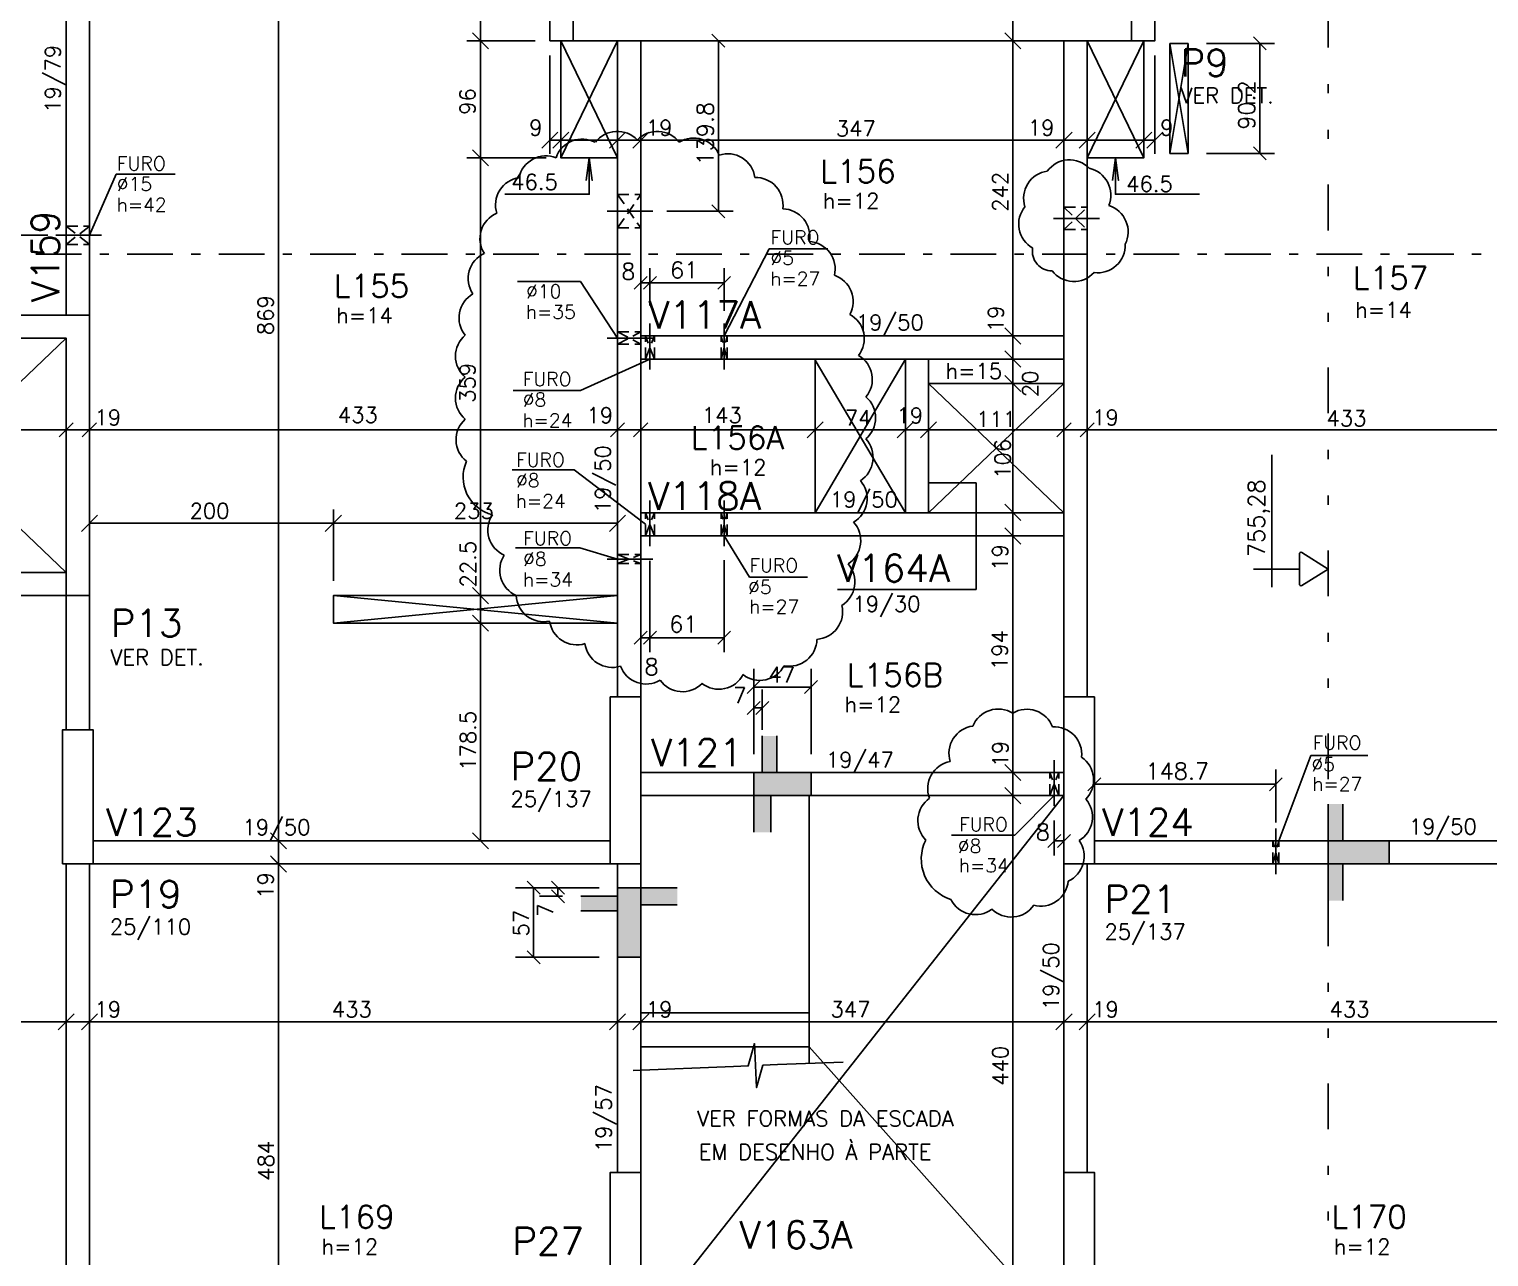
# Model space of a CAD drawing. Extents: x 64041 to 73506, y 0 to 6308.
# Drawn here: x 66012 to 67209, y 3460 to 4466 of the extents above; entities that cross this region are included whole.
import ezdxf

# ---------------------------------------------------------------- set-up
doc = ezdxf.new("R2010")
doc.units = 0
doc.header["$LTSCALE"] = 75
doc.header["$MEASUREMENT"] = 0
for name, pattern in [('ESTILO_TQS_0003', [1, 0.5, -0.2, 0.1, -0.2]), ('ESTILO_TQS_0004', [2, 0.5, -0.4, 0.1, -0.4, 0.1, -0.5]), ('HIDDEN2', [0.1875, 0.125, -0.0625])]:
    doc.linetypes.add(name, pattern=pattern)
doc.layers.get('0').update_dxf_attribs({"color": 3, "linetype": 'CONTINUOUS'})
for name, color, linetype in [('1', 3, 'CONTINUOUS'), ('200', 1, 'HIDDEN2'), ('204', 1, 'ESTILO_TQS_0003'), ('205', 1, 'ESTILO_TQS_0004'), ('210', 3, 'HIDDEN2'), ('212', 3, 'CONTINUOUS'), ('213', 3, 'CONTINUOUS'), ('216', 3, 'CONTINUOUS'), ('220', 5, 'CONTINUOUS'), ('221', 1, 'CONTINUOUS'), ('222', 6, 'CONTINUOUS'), ('226', 4, 'CONTINUOUS'), ('230', 3, 'CONTINUOUS'), ('231', 1, 'CONTINUOUS'), ('233', 6, 'CONTINUOUS'), ('249', 1, 'CONTINUOUS'), ('250', 1, 'CONTINUOUS'), ('253', 253, 'CONTINUOUS')]:
    doc.layers.add(name, color=color, linetype=linetype)
doc.styles.get("Standard").update_dxf_attribs({"font": 'ROMANS.SHX'})

msp = doc.modelspace()

# ---------------------------------------------------------------- linework, layer by layer
at = {"layer": '1'}
for p, q in [((66042.3, 4345.9), (66042.3, 4609.9)), ((66457.8, 4456.9), (66494.3, 4456.9)), ((66494.3, 3918.9), (66494.3, 4456.9)), ((66513.3, 3918.9), (66513.3, 4456.9)), ((66860.3, 3918.9), (66860.3, 4456.9)), ((66879.3, 3918.9), (66879.3, 4456.9)), ((66513.3, 4214.9), (66860.3, 4214.9)), ((66513.3, 4195.9), (66860.3, 4195.9)), ((66656.3, 4069.9), (66656.3, 4194.9)), ((66730.3, 4069.9), (66730.3, 4195.9)), ((66749.3, 4069.9), (66749.3, 4195.9)), ((66749.3, 4175.9), (66860.3, 4175.9)), ((66736.3, 4069.9), (66513.3, 4069.9)), ((66736.3, 4069.9), (66860.3, 4069.9)), ((66860.3, 4050.9), (66513.3, 4050.9)), ((66860.3, 3856.9), (66513.3, 3856.9)), ((66860.3, 3837.9), (66513.3, 3837.9)), ((66488.3, 3800.9), (66064.3, 3800.9)), ((66885.3, 3800.9), (67309.3, 3800.9)), ((66042.3, 3781.9), (66042.3, 3176.9)), ((66061.3, 3781.9), (66061.3, 3190.3)), ((66488.3, 3781.9), (66064.3, 3781.9)), ((66885.3, 3781.9), (67309.3, 3781.9))]:
    msp.add_line(p, q, dxfattribs=at)
for points in [[(66061.3, 4338.9), (66061.3, 4643.9)], [(66489.6, 4456.9), (66879.3, 4456.9)], [(66879.3, 4456.9), (66915.8, 4456.9)], [(66042.3, 4345.9), (66042.3, 4231.9)], [(66061.3, 4231.9), (66061.3, 4338.9)], [(66042.3, 4020.9), (65624.3, 4020.9)], [(65641.8, 4001.9), (66042.3, 4001.9)], [(66042.3, 4001.9), (66042.3, 3891.9)], [(66061.3, 3891.9), (66061.3, 4001.9)], [(66494.3, 3781.8), (66494.3, 3528.9)], [(66513.3, 3528.9), (66513.3, 3781.8)], [(66860.3, 3781.9), (66860.3, 3528.9)], [(66879.3, 3528.9), (66879.3, 3781.9)]]:
    msp.add_lwpolyline(points, dxfattribs=at)
at = {"layer": '200'}
for p, q in [((66494.3, 4303.5), (66513.3, 4330.7)), ((66494.3, 4330.7), (66513.3, 4303.5)), ((66860.3, 4302), (66879.3, 4320.4)), ((66860.3, 4320.4), (66879.3, 4302)), ((66042.3, 4289.9), (66061.3, 4304.9)), ((66042.3, 4304.9), (66061.3, 4289.9)), ((66494.3, 4208.1), (66513.3, 4218.1)), ((66494.3, 4218.1), (66513.3, 4208.1)), ((66524.6, 4195.9), (66517.1, 4214.9)), ((66517.1, 4195.9), (66524.6, 4214.9)), ((66584.2, 4195.9), (66579.2, 4214.9)), ((66579.2, 4195.9), (66584.2, 4214.9)), ((66524.6, 4050.9), (66517.1, 4069.9)), ((66517.1, 4050.9), (66524.6, 4069.9)), ((66584.2, 4050.9), (66579.2, 4069.9)), ((66579.2, 4050.9), (66584.2, 4069.9)), ((66494.3, 4028.1), (66513.3, 4035.6)), ((66494.3, 4035.6), (66513.3, 4028.1)), ((66856.1, 3837.9), (66848.6, 3856.9)), ((66848.6, 3837.9), (66856.1, 3856.9)), ((67036.5, 3781.9), (67031.5, 3800.9)), ((67031.5, 3781.9), (67036.5, 3800.9))]:
    msp.add_line(p, q, dxfattribs=at)
at = {"layer": '204'}
msp.add_line((64292.3, 4281.9), (69461.7, 4281.9), dxfattribs=at)
at = {"layer": '205'}
for p, q in [((67076.8, 4638.9), (67076.8, 3830.9)), ((66523.3, 4317.1), (66484.3, 4317.1)), ((66889.3, 4311.2), (66850.3, 4311.2)), ((66071.3, 4297.4), (66032.3, 4297.4)), ((66520.9, 4224.9), (66520.9, 4185.9)), ((66581.7, 4224.9), (66581.7, 4185.9)), ((66523.3, 4213.1), (66484.3, 4213.1)), ((66520.9, 4079.9), (66520.9, 4040.9)), ((66581.7, 4079.9), (66581.7, 4040.9)), ((66523.3, 4031.8), (66484.3, 4031.8)), ((66852.4, 3866.9), (66852.4, 3827.9)), ((67034, 3810.9), (67034, 3771.9)), ((67076.8, 3751.9), (67076.8, 3297.9))]:
    msp.add_line(p, q, dxfattribs=at)
at = {"layer": '210'}
for p, q in [((66494.3, 4330.7), (66513.3, 4330.7)), ((66860.3, 4320.4), (66879.3, 4320.4)), ((66042.3, 4304.9), (66061.3, 4304.9)), ((66494.3, 4303.5), (66513.3, 4303.5)), ((66860.3, 4302), (66879.3, 4302)), ((66042.3, 4289.9), (66061.3, 4289.9)), ((66494.3, 4218.1), (66513.3, 4218.1)), ((66517.1, 4195.9), (66517.1, 4214.9)), ((66524.6, 4195.9), (66524.6, 4214.9)), ((66579.2, 4195.9), (66579.2, 4214.9)), ((66584.2, 4195.9), (66584.2, 4214.9)), ((66494.3, 4208.1), (66513.3, 4208.1)), ((66517.1, 4050.9), (66517.1, 4069.9)), ((66524.6, 4050.9), (66524.6, 4069.9)), ((66579.2, 4050.9), (66579.2, 4069.9)), ((66584.2, 4050.9), (66584.2, 4069.9)), ((66494.3, 4035.6), (66513.3, 4035.6)), ((66494.3, 4028.1), (66513.3, 4028.1)), ((66848.6, 3837.9), (66848.6, 3856.9)), ((66856.1, 3837.9), (66856.1, 3856.9)), ((67031.5, 3781.9), (67031.5, 3800.9)), ((67036.5, 3781.9), (67036.5, 3800.9))]:
    msp.add_line(p, q, dxfattribs=at)
at = {"layer": '216'}
for p, q in [((66388.6, 4450.2), (66375.3, 4463.5)), ((66582.3, 4451.6), (66571.7, 4462.2)), ((66825, 4450.2), (66811.7, 4463.5)), ((67015.6, 4460), (67026.2, 4449.4)), ((66432.2, 4368.7), (66445.4, 4382)), ((66441.2, 4368.7), (66454.4, 4382)), ((66487.7, 4368.7), (66500.9, 4382)), ((66506.7, 4368.7), (66519.9, 4382)), ((66853.7, 4368.7), (66866.9, 4382)), ((66872.7, 4368.7), (66885.9, 4382)), ((66919.2, 4368.7), (66932.4, 4382)), ((66928.2, 4368.7), (66941.4, 4382)), ((67015.6, 4369.8), (67026.2, 4359.2)), ((66388.6, 4354.2), (66375.3, 4367.5)), ((66582.3, 4311.8), (66571.7, 4322.4)), ((66508, 4253.1), (66518.6, 4263.7)), ((66515.6, 4253.1), (66526.2, 4263.7)), ((66515.6, 4253.1), (66526.2, 4263.7)), ((66576.4, 4253.1), (66587, 4263.7)), ((66825, 4208.2), (66811.7, 4221.5)), ((66825, 4189.2), (66811.7, 4202.5)), ((66825, 4169.2), (66811.7, 4182.5)), ((66036.5, 4132), (66048.1, 4143.6)), ((66055.5, 4132), (66067.1, 4143.6)), ((66488.5, 4132), (66500.1, 4143.6)), ((66507.5, 4132), (66519.1, 4143.6)), ((66649.7, 4131.2), (66662.9, 4144.4)), ((66723.6, 4131.2), (66736.9, 4144.4)), ((66742.7, 4131.2), (66755.9, 4144.4)), ((66854.5, 4132), (66866.1, 4143.6)), ((66873.5, 4132), (66885.1, 4143.6)), ((66825, 4063.5), (66811.7, 4076.8)), ((66054.7, 4054.5), (66067.9, 4067.8)), ((66254.7, 4054.5), (66267.9, 4067.8)), ((66487.7, 4054.5), (66500.9, 4067.8)), ((66825, 4044.2), (66811.7, 4057.5)), ((66388.6, 3995.2), (66375.3, 4008.5)), ((66388.6, 3972.7), (66375.3, 3986)), ((66508, 3962.1), (66518.6, 3972.7)), ((66515.6, 3962.1), (66526.2, 3972.7)), ((66515.6, 3962.1), (66526.2, 3972.7)), ((66576.4, 3962.1), (66587, 3972.7)), ((66600.7, 3921.6), (66611.3, 3932.2)), ((66647.7, 3921.6), (66658.3, 3932.2)), ((66600.7, 3904.5), (66611.3, 3915.1)), ((66607.7, 3904.5), (66618.3, 3915.1)), ((66825, 3850.2), (66811.7, 3863.5)), ((66825, 3831.2), (66811.7, 3844.5)), ((66880, 3841.9), (66890.6, 3852.5)), ((67028.7, 3841.9), (67039.3, 3852.5)), ((66223, 3794.2), (66209.7, 3807.5)), ((66388.6, 3794.2), (66375.3, 3807.5)), ((66847.1, 3795.4), (66857.7, 3806.1)), ((66855, 3795.4), (66865.6, 3806.1)), ((66223, 3775.2), (66209.7, 3788.5)), ((66211, 3787.2), (66221.6, 3776.6)), ((66420.2, 3767.7), (66430.9, 3757.1)), ((66450.7, 3757.1), (66440.1, 3767.7)), ((66450.7, 3750.1), (66440.1, 3760.7)), ((66420.2, 3710.7), (66430.9, 3700.1)), ((66035.7, 3645.9), (66048.9, 3659.1)), ((66054.7, 3645.9), (66067.9, 3659.1)), ((66487.7, 3645.9), (66500.9, 3659.1)), ((66506.7, 3645.9), (66519.9, 3659.1)), ((66853.7, 3645.9), (66866.9, 3659.1)), ((66872.7, 3645.9), (66885.9, 3659.1))]:
    msp.add_line(p, q, dxfattribs=at)
at = {"layer": '220'}
for p, q in [((66613, 3856.9), (66613, 3886.9)), ((66625, 3856.9), (66625, 3886.9)), ((66606, 3807.9), (66606, 3856.9)), ((66606, 3856.9), (66613, 3856.9)), ((66625, 3856.9), (66653, 3856.9)), ((66653, 3856.9), (66653, 3837.9)), ((66653, 3837.9), (66620, 3837.9)), ((66620, 3837.9), (66620, 3807.9)), ((67076.8, 3830.9), (67076.8, 3751.9)), ((67088.8, 3800.9), (67088.8, 3830.9)), ((67088.8, 3800.9), (67126.8, 3800.9)), ((67126.8, 3800.9), (67126.8, 3781.9)), ((67126.8, 3781.9), (67088.8, 3781.9)), ((67088.8, 3781.9), (67088.8, 3751.9)), ((66543.3, 3762.4), (66494.3, 3762.4)), ((66494.3, 3762.4), (66494.3, 3755.4)), ((66494.3, 3755.4), (66464.3, 3755.4)), ((66513.3, 3705.4), (66513.3, 3748.4)), ((66543.3, 3748.4), (66513.3, 3748.4)), ((66494.3, 3743.4), (66464.3, 3743.4)), ((66494.3, 3743.4), (66494.3, 3705.4)), ((66494.3, 3705.4), (66513.3, 3705.4))]:
    msp.add_line(p, q, dxfattribs=at)
at = {"layer": '221'}
for p, q in [((66494.3, 4456.9), (66447.8, 4360.9)), ((66494.3, 4360.9), (66447.8, 4456.9)), ((66879.3, 4360.9), (66925.8, 4456.9)), ((66879.3, 4456.9), (66925.8, 4360.9)), ((66947.1, 4454.7), (66962.1, 4364.5)), ((66947.1, 4364.5), (66962.1, 4454.7)), ((66061.3, 4297.4), (66083.2, 4347.6)), ((66083.2, 4347.6), (66131.5, 4347.6)), ((66581.7, 4214.9), (66618.7, 4286.2)), ((66618.7, 4286.2), (66666.6, 4286.2)), ((66464, 4259.5), (66412.2, 4259.5)), ((66494.3, 4213.1), (66464, 4259.5)), ((65840.3, 4020.9), (66042.3, 4212.9)), ((65840.3, 4212.9), (66042.3, 4020.9)), ((66520.9, 4195.9), (66463.9, 4170)), ((66656.3, 4069.9), (66730.3, 4195.9)), ((66656.3, 4194.9), (66730.3, 4069.9)), ((66463.9, 4170), (66408.8, 4170)), ((66749.3, 4069.9), (66860.3, 4175.9)), ((66749.3, 4175.9), (66860.3, 4069.9)), ((66458.7, 4105.1), (66407.9, 4105.1)), ((66517.1, 4060.4), (66458.7, 4105.1)), ((66749.3, 4094.5), (66788.4, 4094.5)), ((66788.4, 4094.5), (66788.4, 4006.8)), ((66581.7, 4050.9), (66602.6, 4017)), ((66463.3, 4041.2), (66410.5, 4041.2)), ((66494.3, 4031.8), (66463.3, 4041.2)), ((66602.6, 4017), (66650.1, 4017)), ((66261.3, 3979.4), (66494.3, 4001.9)), ((66261.3, 4001.9), (66494.3, 3979.4)), ((66788.4, 4006.8), (66674.6, 4006.8)), ((67036.5, 3800.9), (67062.7, 3870.8)), ((67062.7, 3870.8), (67109.5, 3870.8)), ((66513.3, 3397.9), (66860.3, 3837.9)), ((66852.4, 3837.9), (66820.1, 3805.6)), ((66820.1, 3805.6), (66768.2, 3805.6)), ((66651.3, 3631.9), (66860.3, 3397.9))]:
    msp.add_line(p, q, dxfattribs=at)
at = {"layer": '221', "linetype": 'Continuous'}
for centre, radius, start, end in [((66494.1, 4360.1), 22.5, 43.184, 143.184), ((66526.9, 4360.1), 22.5, 36.9012, 136.9012), ((66465.3, 4353.8), 22.5, 61.5731, 161.5731), ((66556.8, 4354.6), 22.5, 22.1431, 122.1431), ((66435.6, 4340), 22.5, 68.2131, 168.2131), ((66584.6, 4341.7), 22.5, 8.0182, 108.0182), ((66864.8, 4336.7), 22.5, 43.8476, 143.8476), ((66416.7, 4322.3), 22.5, 97.8244, 197.8244), ((66607.5, 4322.3), 22.5, 351.5044, 91.5044), ((66849.7, 4327.7), 22.5, 97.8266, 197.8266), ((66876.2, 4330.3), 22.5, 337.6222, 77.6222), ((66845.7, 4306.5), 22.5, 140.5518, 240.5518), ((66890.4, 4300.2), 22.5, 332.9193, 72.9193), ((66404, 4294.7), 22.5, 112.8611, 212.8611), ((66629.4, 4296.5), 22.5, 348.9682, 88.9682), ((66650.2, 4269.7), 22.5, 346.7308, 86.7308), ((66850.4, 4284.2), 16, 170.4993, 270.4993), ((66888, 4289.1), 22.5, 262.3229, 2.3229), ((66394.3, 4262), 22.5, 114.1904, 214.1904), ((66664.9, 4243.2), 22.5, 331.4379, 71.4379), ((66868.4, 4282), 22.5, 217.5295, 317.5295), ((66386.8, 4229.7), 22.5, 119.4741, 219.4741), ((66674.1, 4212.6), 22.5, 322.1182, 62.1182), ((66383.9, 4198.2), 22.5, 130, 230), ((66680.7, 4179.3), 22.5, 320.0455, 60.0455), ((66383.9, 4163.8), 22.5, 130.1584, 230.1584), ((66683.4, 4147.6), 22.5, 309.902, 49.902), ((66384.4, 4129.7), 22.5, 131.6366, 231.6366), ((66681.3, 4115.1), 22.5, 302.6243, 42.6243), ((66399.5, 4099), 31.8, 155.7731, 255.7731), ((66676.4, 4081.5), 22.5, 300.6564, 40.6564), ((66410.4, 4055.7), 22.5, 146.4485, 246.4485), ((66671.2, 4047), 22.5, 302.4426, 42.4426), ((66420.2, 4022.7), 22.5, 146.4485, 246.4485), ((66666.4, 4013.1), 22.5, 301.382, 41.382), ((66433.7, 4003), 22.5, 182.5718, 282.5718), ((66656.3, 3988.5), 22.5, 273.8625, 13.8625), ((66460.9, 3984), 22.5, 187.4903, 287.4903), ((66489.9, 3965.5), 22.5, 187.4903, 287.4903), ((66635.3, 3966.5), 22.5, 258.8031, 358.8031), ((66517.8, 3951.9), 22.5, 200.4951, 300.4951), ((66577.3, 3947.6), 22.5, 232.2317, 332.2317), ((66611, 3954.9), 22.5, 232.2317, 332.2317), ((66547.5, 3945.6), 22.5, 215.5603, 315.5603), ((66806.4, 3886.4), 22.5, 58.0199, 158.0199), ((66829.9, 3886.2), 22.5, 20.8298, 120.8298), ((66788.5, 3872.6), 22.5, 97.5173, 197.5173), ((66852.4, 3871.8), 22.5, 353.7921, 93.7921), ((66771.1, 3843.7), 22.5, 100.4471, 200.4471), ((66862.1, 3850.7), 22.5, 315.7597, 55.7597), ((66763, 3817.4), 22.5, 125.0303, 225.0303), ((66861.2, 3820.3), 22.5, 300.7897, 40.7897), ((66777.8, 3785.8), 34.5, 152.933, 252.933), ((66854.3, 3788.1), 22.5, 294.9377, 34.9377), ((66841.3, 3769.7), 22.5, 254.9857, 354.9857), ((66787.8, 3762.8), 22.5, 206.5445, 306.5445), ((66817, 3760.8), 22.5, 225.2849, 325.2849)]:
    msp.add_arc(centre, radius, start, end, dxfattribs=at)
at = {"layer": '222'}
for points in [[(66438.8, 4456.9), (66438.8, 4456.9), (66457.8, 4456.9), (66457.8, 4669.9), (66588.8, 4669.9), (66588.8, 4688.9), (66438.8, 4688.9), (66438.8, 4456.9)], [(66934.8, 4456.9), (66934.8, 4688.9), (66784.8, 4688.9), (66784.8, 4669.9), (66915.8, 4669.9), (66915.8, 4456.9), (66934.8, 4456.9), (66934.8, 4456.9)], [(66042.3, 4001.9), (66061.3, 4001.9), (66061.3, 4231.9), (65911.3, 4231.9), (65911.3, 4212.9), (66042.3, 4212.9), (66042.3, 4001.9)], [(66513.3, 3918.9), (66488.3, 3918.9), (66488.3, 3781.9), (66513.3, 3781.9), (66513.3, 3918.9)], [(66860.3, 3781.9), (66885.3, 3781.9), (66885.3, 3918.9), (66860.3, 3918.9), (66860.3, 3781.9)], [(66039.3, 3781.9), (66064.3, 3781.9), (66064.3, 3891.9), (66039.3, 3891.9), (66039.3, 3781.9)], [(66488.3, 3378.9), (66513.3, 3378.9), (66513.3, 3528.9), (66488.3, 3528.9), (66488.3, 3378.9)], [(66860.3, 3378.9), (66885.3, 3378.9), (66885.3, 3528.9), (66860.3, 3528.9), (66860.3, 3378.9)]]:
    msp.add_lwpolyline(points, dxfattribs=at)
at = {"layer": '230'}
for p, q in [((66947.1, 4454.7), (66947.1, 4364.5)), ((66962.1, 4454.7), (66947.1, 4454.7)), ((66962.1, 4364.5), (66962.1, 4454.7)), ((66947.1, 4364.5), (66962.1, 4364.5)), ((66651.3, 3837.9), (66651.3, 3618.3)), ((66513.3, 3659.9), (66651.3, 3659.9)), ((66513.3, 3631.9), (66651.3, 3631.9))]:
    msp.add_line(p, q, dxfattribs=at)
for points in [[(66494.3, 4360.9), (66447.8, 4360.9), (66447.8, 4456.9)], [(66879.3, 4360.9), (66925.8, 4360.9), (66925.8, 4456.9)], [(66494.3, 4001.9), (66261.3, 4001.9), (66261.3, 3979.4), (66494.3, 3979.4)]]:
    msp.add_lwpolyline(points, dxfattribs=at)
at = {"layer": '231'}
for p, q in [((67030.8, 4008.7), (67030.8, 4117.4)), ((67053.3, 4023.7), (67053.3, 4036.1)), ((67076.8, 4023.7), (67055.4, 4037.3)), ((67053.3, 4023.7), (67015.8, 4023.7)), ((67053.3, 4023.7), (67053.3, 4011.3)), ((67055.4, 4010.2), (67076.8, 4023.7))]:
    msp.add_line(p, q, dxfattribs=at)
for centre, start, end in [((67054.7, 4036.1), 57.6277, 180), ((67054.7, 4011.3), 180, 302.377)]:
    msp.add_arc(centre, 1.36, start, end, dxfattribs=at)
at = {"layer": '249'}
msp.add_lwpolyline([(66679.2, 3619.4), (66625.5, 3617.3), (66613.5, 3616.8), (66608.3, 3598.5), (66606.7, 3634.6), (66601.5, 3616.3), (66589.5, 3615.8), (66507.2, 3612.6)], dxfattribs=at)
at = {"layer": '250'}
for p, q in [((66216.3, 3800.9), (66216.3, 4669.9)), ((66381.9, 4456.9), (66381.9, 4669.9)), ((66818.4, 4456.9), (66818.4, 4475.9)), ((66426.8, 4456.9), (66370.7, 4456.9)), ((66381.9, 4360.9), (66381.9, 4456.9)), ((66566.2, 4456.9), (66589, 4456.9)), ((66577, 4317.1), (66577, 4456.9)), ((66818.4, 3856.9), (66818.4, 4456.9)), ((66977.1, 4454.7), (67032.9, 4454.7)), ((67020.9, 4454.7), (67020.9, 4364.5)), ((66438.8, 4444.9), (66438.8, 4364.1)), ((66934.8, 4444.9), (66934.8, 4364.1)), ((66438.8, 4375.3), (66447.8, 4375.3)), ((66447.8, 4375.3), (66494.3, 4375.3)), ((66494.3, 4375.3), (66513.3, 4375.3)), ((66513.3, 4375.3), (66860.3, 4375.3)), ((66860.3, 4375.3), (66879.3, 4375.3)), ((66879.3, 4375.3), (66925.8, 4375.3)), ((66925.8, 4375.3), (66934.8, 4375.3)), ((66435.8, 4360.9), (66370.7, 4360.9)), ((66381.9, 4001.9), (66381.9, 4360.9)), ((66977.1, 4364.5), (67032.9, 4364.5)), ((66534.7, 4317.1), (66589, 4317.1)), ((66027.3, 4297.4), (65960.5, 4297.4)), ((66513.3, 4269.1), (66513.3, 4270.4)), ((66520.9, 4239.9), (66520.9, 4270.4)), ((66581.7, 4235.3), (66581.7, 4270.4)), ((66513.3, 4258.4), (66520.9, 4258.4)), ((66520.9, 4258.4), (66581.7, 4258.4)), ((66695.1, 4195.9), (66694.5, 4195.9)), ((65840.3, 4137.8), (66042.3, 4137.8)), ((66042.3, 4137.8), (66061.3, 4137.8)), ((66061.3, 4137.8), (66494.3, 4137.8)), ((66494.3, 4137.8), (66513.3, 4137.8)), ((66513.3, 4137.8), (66646.3, 4137.8)), ((66646.3, 4137.8), (66722.3, 4137.8)), ((66722.3, 4137.8), (66860.3, 4137.8)), ((66860.3, 4137.8), (66879.3, 4137.8)), ((66879.3, 4137.8), (67312.3, 4137.8)), ((66261.3, 4013.9), (66261.3, 4072.4)), ((66818.4, 4050.9), (66818.4, 4069.9)), ((66061.3, 4061.2), (66261.3, 4061.2)), ((66261.3, 4061.2), (66494.3, 4061.2)), ((66520.9, 4030.5), (66520.9, 3955.4)), ((66581.7, 4031.1), (66581.7, 3955.4)), ((66381.9, 3979.4), (66381.9, 4001.9)), ((66513.3, 3998.5), (66513.3, 3955.4)), ((66381.9, 3800.9), (66381.9, 3979.4)), ((66513.3, 3967.4), (66520.9, 3967.4)), ((66520.9, 3967.4), (66581.7, 3967.4)), ((66606, 3871.9), (66606, 3941.9)), ((66653, 3871.9), (66653, 3941.9)), ((66606, 3926.9), (66653, 3926.9)), ((66606, 3871.9), (66606, 3924.8)), ((66613, 3891.9), (66613, 3924.8)), ((66606, 3909.8), (66613, 3909.8)), ((66818.4, 3837.9), (66818.4, 3856.9)), ((67034, 3815.9), (67034, 3859.2)), ((66885.3, 3847.2), (67034, 3847.2)), ((66818.4, 3397.9), (66818.4, 3837.9)), ((66885.3, 3835.4), (66885.3, 3835.2)), ((66852.4, 3817.5), (66852.4, 3788.8)), ((66216.3, 3781.9), (66216.3, 3800.9)), ((66852.4, 3800.8), (66860.3, 3800.8)), ((66860.3, 3803.1), (66860.3, 3788.8)), ((66281.8, 3781.9), (66201.3, 3781.9)), ((66216.3, 3781.9), (66216.3, 3297.9)), ((66479.3, 3762.4), (66410.5, 3762.4)), ((66425.5, 3762.4), (66425.5, 3705.4)), ((66452.2, 3762.4), (66430.4, 3762.4)), ((66445.4, 3755.4), (66445.4, 3762.4)), ((66449.3, 3755.4), (66430.4, 3755.4)), ((66479.3, 3705.4), (66410.5, 3705.4)), ((65660.8, 3652.5), (66042.3, 3652.5)), ((66042.3, 3652.5), (66061.3, 3652.5)), ((66061.3, 3652.5), (66494.3, 3652.5)), ((66494.3, 3652.5), (66513.3, 3652.5)), ((66513.3, 3652.5), (66860.3, 3652.5)), ((66860.3, 3652.5), (66879.3, 3652.5)), ((66879.3, 3652.5), (67312.3, 3652.5))]:
    msp.add_line(p, q, dxfattribs=at)
for points in [[(66401.9, 4331), (66471.1, 4331), (66471.1, 4360.9), (66473.5, 4342.3), (66471.1, 4360.9), (66468.6, 4342.3)], [(66971.5, 4331), (66902.5, 4331), (66902.5, 4360.9), (66905, 4342.3), (66902.5, 4360.9), (66900.1, 4342.3)]]:
    msp.add_lwpolyline(points, dxfattribs=at)
at = {"layer": '253'}
for points in [[(66620, 3837.9), (66613, 3856.9), (66625, 3886.9)], [(66625, 3886.9), (66613, 3856.9), (66613, 3886.9)], [(66620, 3837.9), (66625, 3886.9), (66625, 3856.9)], [(66606, 3807.9), (66606, 3856.9), (66613, 3856.9)], [(66606, 3807.9), (66613, 3856.9), (66620, 3807.9)], [(66620, 3837.9), (66620, 3807.9), (66613, 3856.9)], [(66620, 3837.9), (66625, 3856.9), (66653, 3837.9)], [(66653, 3837.9), (66625, 3856.9), (66653, 3856.9)], [(66620, 3837.9), (66620, 3807.9), (66620, 3807.9)], [(67076.8, 3751.9), (67076.8, 3830.9), (67088.8, 3830.9)], [(67076.8, 3751.9), (67088.8, 3830.9), (67088.8, 3751.9)], [(67088.8, 3781.9), (67088.8, 3751.9), (67088.8, 3830.9)], [(67088.8, 3781.9), (67088.8, 3830.9), (67088.8, 3800.9)], [(67088.8, 3781.9), (67088.8, 3800.9), (67126.8, 3800.9)], [(67088.8, 3781.9), (67126.8, 3800.9), (67126.8, 3781.9)], [(66513.3, 3748.4), (66494.3, 3743.4), (66543.3, 3762.4)], [(66494.3, 3743.4), (66494.3, 3755.4), (66543.3, 3762.4)], [(66543.3, 3762.4), (66494.3, 3755.4), (66494.3, 3762.4)], [(66543.3, 3762.4), (66543.3, 3748.4), (66513.3, 3748.4)], [(66464.3, 3755.4), (66494.3, 3755.4), (66464.3, 3743.4)], [(66494.3, 3755.4), (66494.3, 3743.4), (66464.3, 3743.4)], [(66513.3, 3705.4), (66494.3, 3705.4), (66513.3, 3748.4)], [(66494.3, 3705.4), (66494.3, 3743.4), (66513.3, 3748.4)]]:
    msp.add_solid(points, dxfattribs=at)

# ---------------------------------------------------------------- texts
for s, p in [('FURO', (66083.9, 4350.6)), ('%%c15', (66083.8, 4333.7)), ('h=42', (66083.6, 4316.8)), ('FURO', (66619.8, 4290)), ('%%c5', (66619.7, 4273.1)), ('h=27', (66619.5, 4256.2)), ('%%c10', (66419.3, 4245.8)), ('h=35', (66419.1, 4228.9)), ('FURO', (66416.6, 4173.8)), ('%%c8', (66416.6, 4156.9)), ('h=24', (66416.3, 4140)), ('FURO', (66411.1, 4107.6)), ('%%c8', (66411.1, 4090.8)), ('h=24', (66410.8, 4073.9)), ('FURO', (66417, 4043.3)), ('%%c8', (66416.9, 4026.4)), ('FURO', (66602.4, 4021.1)), ('h=34', (66416.7, 4009.5)), ('%%c5', (66601.4, 4003.3)), ('h=27', (66602.2, 3987.3)), ('FURO', (67064.2, 3875.7)), ('%%c5', (67063.2, 3857.9)), ('h=27', (67063.9, 3841.9)), ('FURO', (66774.3, 3808.7)), ('%%c8', (66773.3, 3790.9)), ('h=34', (66774.1, 3775))]:
    msp.add_text(s, height=11.25).set_placement(p)
msp.add_text('755,28', height=13.5, rotation=90).set_placement((67024.9, 4033.5))
at = {"layer": '212'}
for s, p in [('19/79', (66037.7, 4397.7)), ('19/50', (66488.6, 4069.4)), ('19/50', (66856.1, 3661.9)), ('19/57', (66489.3, 3545.6))]:
    msp.add_text(s, height=12.75, rotation=90, dxfattribs=at).set_placement(p)
for s, p in [('19/50', (66689.7, 4219.5)), ('19/50', (66668.4, 4074.3)), ('19/30', (66686.9, 3988.7)), ('19/47', (66665.1, 3860.9)), ('19/50', (66186.7, 3805.6)), ('19/50', (67143, 3806.1)), ('VER FORMAS DA ESCADA ', (66559.7, 3566.8)), ('EM DESENHO À PARTE', (66561, 3539.3))]:
    msp.add_text(s, height=12.75, dxfattribs=at).set_placement(p)
at = {"layer": '213'}
for s, p in [('VER DET.', (66955.8, 4405.6)), ('VER DET.', (66078.6, 3945)), ('25/137', (66406.5, 3828.8)), ('25/110', (66078.1, 3724)), ('25/137', (66893.6, 3719.9))]:
    msp.add_text(s, height=12.75, dxfattribs=at).set_placement(p)
at = {"layer": '216'}
for s, height, p in [('96', 12.75, (66377.7, 4396)), ('90.2', 13.5, (67016.8, 4383.9)), ('139.8', 13.5, (66573, 4354.6)), ('242', 12.75, (66814.4, 4316.6)), ('869', 12.75, (66212.1, 4215.4)), ('19', 12.75, (66810.8, 4217.9)), ('359', 12.75, (66377.7, 4160)), ('20', 12.75, (66839, 4164.6)), ('106', 12.75, (66816.4, 4097.6)), ('22.5', 12.75, (66378.1, 4008.5)), ('19', 12.75, (66814.3, 4022.3)), ('194', 12.75, (66814, 3940.9)), ('178.5', 12.75, (66378.1, 3858.2)), ('19', 12.75, (66814.5, 3861.1)), ('19', 12.75, (66212.1, 3753.4)), ('7', 12.8, (66441.6, 3738.4)), ('57', 12.75, (66421.7, 3722.5)), ('440', 12.75, (66814.5, 3600)), ('484', 12.75, (66212.5, 3522))]:
    msp.add_text(s, height=height, rotation=90, dxfattribs=at).set_placement(p)
for s, height, p in [('9', 12.8, (66421.8, 4379.2)), ('19', 12.75, (66517.6, 4379.2)), ('19', 12.75, (66830.6, 4379.2)), ('9', 12.8, (66939.1, 4379.2)), ('347', 12.75, (66673.2, 4378.5)), ('46.5', 12.75, (66407.2, 4334.7)), ('46.5', 12.75, (66911.3, 4333.1)), ('h=12', 12.75, (66662.6, 4319.2)), ('8', 13.5, (66497.4, 4261)), ('61', 13.5, (66537.4, 4262.2)), ('h=14', 12.75, (66263.7, 4225.2)), ('h=14', 12.75, (67099.1, 4229.8)), ('h=15', 12.75, (66763.2, 4179.7)), ('19', 12.75, (66065.6, 4141.6)), ('433', 12.75, (66264.9, 4143.7)), ('19', 12.75, (66468.8, 4143.4)), ('143', 12.75, (66563.4, 4143.5)), ('74', 12.75, (66680.7, 4141.3)), ('19', 12.75, (66723.1, 4143.2)), ('111', 12.75, (66788.2, 4140.2)), ('19', 12.75, (66883.5, 4141.6)), ('433', 12.75, (67075.5, 4140.9)), ('h=12', 12.75, (66570, 4100.8)), ('200', 12.75, (66143.5, 4065)), ('233', 12.75, (66360, 4065)), ('61', 13.5, (66536.7, 3971.7)), ('8', 13.5, (66516.4, 3936.8)), ('47', 12.75, (66618, 3930.7)), ('7', 12.8, (66589, 3913.7)), ('h=12', 12.75, (66680.5, 3906.2)), ('148.7', 13.5, (66927.2, 3851.2)), ('8', 13.5, (66837.2, 3801.3)), ('19', 12.75, (66065.6, 3656.3)), ('433', 12.75, (66260, 3656.3)), ('19', 12.75, (66517.6, 3656.3)), ('347', 12.75, (66669, 3656.3)), ('19', 12.75, (66883.5, 3656.3)), ('433', 12.75, (67078, 3656.3)), ('h=12', 12.75, (66251.6, 3461.7)), ('h=12', 12.75, (67081.5, 3461.7))]:
    msp.add_text(s, height=height, dxfattribs=at).set_placement(p)
at = {"layer": '220'}
for s, p in [('P9', (66955.8, 4427.5)), ('P13', (66078.7, 3968.1)), ('P20', (66406.5, 3850.7)), ('P19', (66078.1, 3745.8)), ('P21', (66893.6, 3741.7)), ('P27', (66407.9, 3461.4))]:
    msp.add_text(s, height=22.5, dxfattribs=at).set_placement(p)
at = {"layer": '226'}
for s, p in [('L156', (66660.6, 4340.5)), ('L155', (66261.7, 4246.5)), ('L157', (67097.2, 4253.1)), ('L156A', (66554.5, 4122)), ('L156B', (66682.4, 3927.5)), ('L169', (66249.7, 3483.1)), ('L170', (67079.6, 3483.1))]:
    msp.add_text(s, height=18.75, dxfattribs=at).set_placement(p)
at = {"layer": '233'}
msp.add_text('V159', height=22.5, rotation=90, dxfattribs=at).set_placement((66036.4, 4242.6))
for s, p in [('V117A', (66519.4, 4220.8)), ('V118A', (66519.3, 4072.3)), ('V164A', (66674.3, 4013.1)), ('V121', (66521.6, 3862)), ('V123', (66074.9, 3804.9)), ('V124', (66891.6, 3804.9)), ('V163A', (66594.2, 3466.6))]:
    msp.add_text(s, height=22.5, dxfattribs=at).set_placement(p)

doc.saveas('drawing.dxf')
